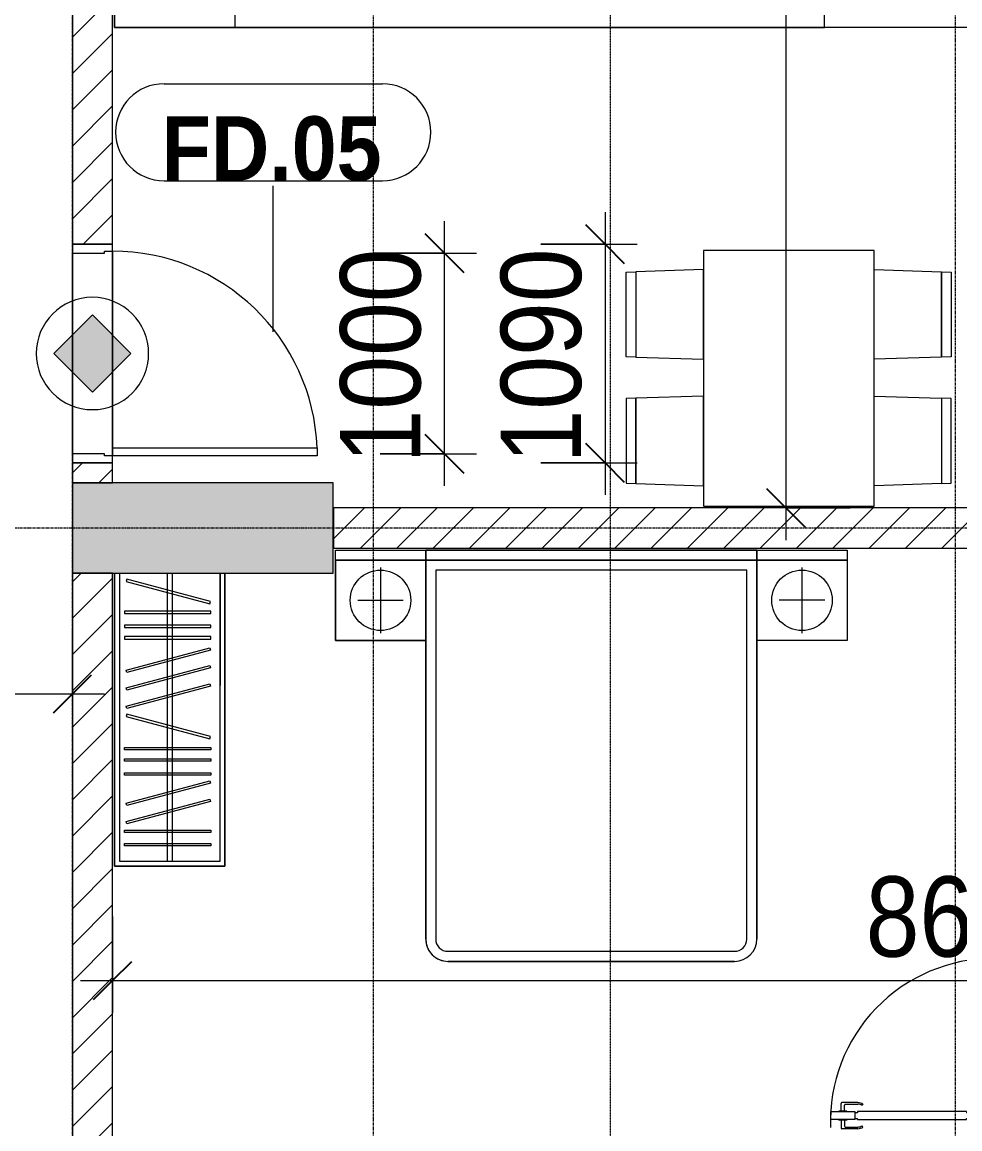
# Model space of a CAD drawing. Header units: millimetres. Extents: x 962 to 241049, y -15958 to 84407.
# Drawn here: x 107381 to 112053, y 58742 to 64259 of the extents above; entities that cross this region are included whole.
import ezdxf

# ---------------------------------------------------------------- set-up
doc = ezdxf.new("R2010")
doc.units = ezdxf.units.MM
doc.linetypes.add('Dash Dot 3_16_', pattern=[7.9375, 4.7625, -1.5875, 0, -1.5875])
doc.linetypes.add('Grid Line', pattern=[22.225, 12.7, -3.175, 3.175, -3.175])
for name, color, linetype, lineweight in [('0-1', 7, 'Continuous', 5), ('A-ANNO-DIMS', 211, 'Continuous', 9), ('A-ANNO-DIMS-160', 211, 'Continuous', 9), ('A-ANNO-NOTE', 131, 'Continuous', 9), ('A-DETL-GENF-1', 9, 'Continuous', 9), ('A-DETL-GENF-2', 1, 'Continuous', 9), ('A-DOOR-1', 254, 'Continuous', 9), ('A-DOOR-2', 9, 'Continuous', 9), ('A-DOOR-3', 1, 'Continuous', 9), ('A-DOOR-FRAM-1', 1, 'Continuous', 9), ('A-DOOR-IDEN', 31, 'Continuous', 9), ('A-FLOR-2', 9, 'Continuous', 9), ('A-WALL', 113, 'Continuous', 9), ('A-WALL-3', 113, 'Continuous', 18), ('A-WALL-PATT-2', 111, 'Continuous', 9), ('G-ANNO-SYMB-1', 111, 'Dash Dot 3_16_', 18), ('I-FURN', 30, 'Continuous', 9), ('I-FURN-1', 254, 'Continuous', 9), ('S-COLS-1', 52, 'Continuous', 5), ('S-COLS-2', 7, 'Continuous', 18), ('S-GRID-1', 1, 'Grid Line', 9)]:
    doc.layers.add(name, color=color, linetype=linetype, lineweight=lineweight)
doc.styles.add('Arial_B_5', font='arialbd_0.ttf', dxfattribs={"width": 0.9, "height": 320})
doc.styles.add('UTM Avo', font='UTM Avo.ttf', dxfattribs={"width": 0.9, "height": 400})
doc.dimstyles.new('1_Dim_chi_tiet_2_5', dxfattribs={"dimscale": 304.8, "dimtxt": 399.720379, "dimasz": 0.629921, "dimexe": 0.524934, "dimexo": 0.0625, "dimgap": 0.052493, "dimtad": 1, "dimdec": 0, "dimrnd": 5, "dimzin": 0, "dimdsep": 46, "dimtxsty": 'UTM Avo', "dimblk1": 'OBLIQUE', "dimblk2": 'OBLIQUE', "dimsah": 1, "dimcen": 0.09, "dimdle": 0.524934, "dimazin": 0, "dimtfac": 1, "dimtdec": 4, "dimtix": 1, "dimtmove": 0, "dimatfit": 3, "dimfxl": 1.049869, "dimfxlon": 1, "dimtvp": 1, "dimtolj": 1, "dimtzin": 0, "dimarcsym": 2})
doc.dimstyles.new('1_Dim_chi_tiet_2_5_1', dxfattribs={"dimscale": 304.8, "dimtxt": 399.720379, "dimasz": 0.629921, "dimexe": 0.524934, "dimexo": 0.0625, "dimgap": 0.052493, "dimtad": 1, "dimdec": 0, "dimrnd": 5, "dimzin": 0, "dimdsep": 46, "dimtxsty": 'UTM Avo', "dimblk1": 'OBLIQUE', "dimblk2": 'OBLIQUE', "dimsah": 1, "dimcen": 0.09, "dimdle": 0.524934, "dimazin": 0, "dimtfac": 1, "dimtdec": 4, "dimtix": 1, "dimtmove": 0, "dimatfit": 3, "dimfxl": 1.049869, "dimfxlon": 1, "dimtvp": 1, "dimtolj": 1, "dimtzin": 0, "dimarcsym": 2})
pattern_1 = [(45, (63179.03, 0), (-90.50967, 90.50967), [])]

# ---------------------------------------------------------------- blocks, each defined once
blk = doc.blocks.new('NCV_TKTC_KET CAU_rvt-1-TKCS_MB TẦNG 1')
at = {"layer": 'S-COLS-1'}
blk.add_hatch(color=256, dxfattribs=at).paths.add_polyline_path([(45752.6, 61511.9), (45752.6, 61961.9), (44452.6, 61961.9), (44452.6, 61511.9), (44831.4, 61511.9)])
at = {"layer": 'S-COLS-2'}
for p, q in [((44452.6, 61961.9), (44452.6, 61511.9)), ((45752.6, 61961.9), (44452.6, 61961.9)), ((45752.6, 61511.9), (45752.6, 61961.9)), ((44452.6, 61511.9), (45752.6, 61511.9))]:
    blk.add_line(p, q, dxfattribs=at)
blk = doc.blocks.new('HE BEP A - HE BEP A-V18-TKCS_MB TẦNG 1')
at = {"layer": 'I-FURN'}
for p, q in [((3.5, -11), (765.9, -11)), ((3.5, -605.3), (3.5, -11)), ((765.9, -11), (765.9, -605.3)), ((765.9, -11), (765.9, -605.3)), ((4303.5, -11), (765.9, -11)), ((3703.5, -605.3), (3703.5, -11)), ((4303.5, -605.3), (4303.5, -11)), ((3279.1, -92.2), (2497.5, -92.2)), ((948.4, -131.7), (948.4, -487.8)), ((1810.5, -114.2), (965.9, -114.2)), ((1028.4, -139.9), (1401.8, -139.9)), ((1562.5, -140.8), (1747.9, -140.8)), ((1828, -487.8), (1828, -131.7)), ((2467.5, -494.2), (2467.5, -122.2)), ((2555.1, -129.3), (2587.6, -129.3)), ((2555.1, -133.3), (2555.1, -129.3)), ((2587.6, -133.3), (2555.1, -133.3)), ((2587.6, -129.3), (2587.6, -133.3)), ((3189, -129.3), (3189, -133.3)), ((3221.5, -129.3), (3189, -129.3)), ((3189, -133.3), (3221.5, -133.3)), ((3221.5, -133.3), (3221.5, -129.3)), ((3309.1, -494.2), (3309.1, -122.2)), ((975, -397.7), (975, -193.3)), ((975, -195.9), (1455.1, -195.9)), ((981.5, -167.9), (1448.7, -167.9)), ((1455.1, -193.3), (1455.1, -397.7)), ((1509.1, -380.9), (1509.1, -194.2)), ((1801.3, -194.2), (1801.3, -380.9)), ((2575.3, -194.9), (2570.9, -199.3)), ((2570.9, -199.3), (2600, -228.4)), ((2604.4, -224), (2575.3, -194.9)), ((2792.8, -197.7), (2763.7, -226.8)), ((2768.1, -231.2), (2797.2, -202)), ((2797.2, -202), (2792.8, -197.7)), ((2979.4, -202), (2983.8, -197.7)), ((3008.5, -231.2), (2979.4, -202)), ((2983.8, -197.7), (3012.9, -226.8)), ((3172.2, -224), (3201.4, -194.9)), ((3205.8, -199.3), (3176.6, -228.4)), ((3201.4, -194.9), (3205.8, -199.3)), ((975, -223.9), (1455.1, -223.9)), ((975, -251.9), (1455.1, -251.9)), ((2600, -228.4), (2604.4, -224)), ((2763.7, -226.8), (2768.1, -231.2)), ((3012.9, -226.8), (3008.5, -231.2)), ((3176.6, -228.4), (3172.2, -224)), ((975, -279.9), (1455.1, -279.9)), ((975, -307.9), (1455.1, -307.9)), ((1706.2, -324.4), (1627.3, -429.4)), ((1721.6, -333.3), (1706.2, -324.4)), ((975, -335.9), (1455.1, -335.9)), ((975, -363.9), (1455.1, -363.9)), ((1670.1, -454.1), (1721.6, -333.3)), ((975, -391.9), (1455.1, -391.9)), ((979.9, -419.9), (1450.3, -419.9)), ((1747.9, -434.2), (1562.5, -434.2)), ((2573.6, -416.8), (2602.8, -387.7)), ((2578, -421.2), (2573.6, -416.8)), ((2607.1, -392.1), (2578, -421.2)), ((2602.8, -387.7), (2607.1, -392.1)), ((2766.5, -394.9), (2770.8, -390.5)), ((2795.6, -424), (2766.5, -394.9)), ((2770.8, -390.5), (2800, -419.6)), ((2800, -419.6), (2795.6, -424)), ((3005.8, -390.5), (2976.7, -419.6)), ((2976.7, -419.6), (2981.1, -424)), ((2981.1, -424), (3010.2, -394.9)), ((3010.2, -394.9), (3005.8, -390.5)), ((3173.9, -387.7), (3169.5, -392.1)), ((3169.5, -392.1), (3198.6, -421.2)), ((3203, -416.8), (3173.9, -387.7)), ((3198.6, -421.2), (3203, -416.8)), ((1401.8, -451.1), (1028.4, -451.1)), ((1644.6, -463.3), (1632.2, -456.1)), ((965.9, -505.3), (1810.5, -505.3)), ((3279.1, -524.2), (2497.5, -524.2)), ((765.9, -605.3), (3.5, -605.3)), ((765.9, -605.3), (4303.5, -605.3))]:
    blk.add_line(p, q, dxfattribs=at)
for centre, radius in [((2685.4, -309.4), 142.6), ((2685.4, -309.4), 131.3), ((3091.2, -309.4), 142.6), ((3091.2, -309.4), 131.3), ((2685.4, -309.4), 87.2), ((2685.4, -309.4), 43.6), ((3091.2, -309.4), 87.2), ((3091.2, -309.4), 43.6), ((1656.3, -327.5), 22.2), ((2685.4, -309.4), 30.9), ((3091.2, -309.4), 30.9), ((1589.4, -460.9), 17.8), ((1696.1, -460.9), 17.8)]:
    blk.add_circle(centre, radius, dxfattribs=at)
for centre, radius, start, end in [((2497.5, -122.2), 30, 90, 180), ((2574.8, -125.5), 18.1, 120.7976, 145.204), ((2571.4, -119.8), 11.5, 90, 120.7976), ((2571.4, -119.8), 11.5, 59.2024, 90), ((2568, -125.5), 18.1, 34.796, 59.2024), ((3208.7, -125.5), 18.1, 120.7976, 145.204), ((3205.3, -119.8), 11.5, 90, 120.7976), ((3205.3, -119.8), 11.5, 59.2024, 90), ((3201.9, -125.5), 18.1, 34.796, 59.2024), ((3279.1, -122.2), 30, 360, 90), ((965.9, -131.7), 17.5, 90, 180), ((1028.4, -193.3), 53.3, 90, 180), ((1401.8, -193.3), 53.3, 0, 90), ((1562.5, -194.2), 53.3, 90, 180), ((1747.9, -194.2), 53.3, 0, 90), ((1810.5, -131.7), 17.5, 0, 90), ((2588.6, -131.7), 33.5, 163.9419, 180), ((2588.6, -131.7), 33.5, 180, 196.0581), ((2580.1, -129.2), 24.7, 145.204, 163.9419), ((2580.1, -134.1), 24.7, 196.0581, 214.796), ((2571.3, -131.3), 11.6, 9.7177, 170.2823), ((2571.3, -131.3), 11.6, 189.9102, 350.0898), ((2574.8, -137.9), 18.1, 214.796, 239.2024), ((2571.4, -143.6), 11.5, 239.2024, 270), ((2571.4, -143.6), 11.5, 270, 300.7976), ((2568, -137.9), 18.1, 300.7976, 325.204), ((2562.6, -129.2), 24.7, 16.0581, 34.796), ((2562.6, -134.1), 24.7, 325.204, 343.9419), ((2554.1, -131.7), 33.5, 0, 16.0581), ((2554.1, -131.7), 33.5, 343.9419, 0), ((3222.5, -131.7), 33.5, 163.9419, 180), ((3222.5, -131.7), 33.5, 180, 196.0581), ((3214, -129.2), 24.7, 145.204, 163.9419), ((3214, -134.1), 24.7, 196.0581, 214.796), ((3208.7, -137.9), 18.1, 214.796, 239.2024), ((3205.3, -131.3), 11.6, 9.7177, 170.2823), ((3205.3, -131.3), 11.6, 189.9102, 350.0898), ((3205.3, -143.6), 11.5, 239.2024, 270), ((3205.3, -143.6), 11.5, 270, 300.7976), ((3201.9, -137.9), 18.1, 300.7976, 325.204), ((3196.5, -129.2), 24.7, 16.0581, 34.796), ((3196.5, -134.1), 24.7, 325.204, 343.9419), ((3188, -131.7), 33.5, 0, 16.0581), ((3188, -131.7), 33.5, 343.9419, 0), ((1562.5, -380.9), 53.3, 180, 270), ((1747.9, -380.9), 53.3, 270, 0), ((1028.4, -397.7), 53.3, 180, 270), ((1401.8, -397.7), 53.3, 270, 0), ((1641, -440.7), 17.8, 140.5382, 240.0479), ((965.9, -487.8), 17.5, 180, 270), ((1653.4, -447.9), 17.8, 240.0479, 339.4621), ((1810.5, -487.8), 17.5, 270, 0), ((2497.5, -494.2), 30, 180, 270), ((3279.1, -494.2), 30, 270, 0)]:
    blk.add_arc(centre, radius, start, end, dxfattribs=at)
at = {"layer": 'I-FURN-1'}
for p, q in [((3.5, -11), (4303.5, -11)), ((3.5, -605.3), (3.5, -11)), ((4303.5, -11), (4303.5, -605.3)), ((4303.5, -605.3), (3.5, -605.3))]:
    blk.add_line(p, q, dxfattribs=at)
blk = doc.blocks.new('RES_BAN AN 1 - RES_BAN AN 1-V21-TKCS_MB TẦNG 1')
at = {"layer": 'I-FURN-1'}
for p, q in [((-425, 0), (-425, -1275)), ((425, 0), (-425, 0)), ((425, -1275), (425, 0)), ((-761.9, -113.5), (-425, -102.3)), ((-425, -102.3), (-425, -549.7)), ((425, -102.3), (425, -549.7)), ((761.9, -113.5), (425, -102.3)), ((-761.9, -113.5), (-809.6, -115.1)), ((-809.6, -115.1), (-809.6, -536.9)), ((-761.9, -538.5), (-761.9, -113.5)), ((-761.9, -538.5), (-761.9, -113.5)), ((761.9, -538.5), (761.9, -113.5)), ((761.9, -113.5), (761.9, -538.5)), ((809.6, -115.1), (761.9, -113.5)), ((809.6, -536.9), (809.6, -115.1)), ((-809.6, -536.9), (-761.9, -538.5)), ((-425, -549.7), (-761.9, -538.5)), ((425, -549.7), (761.9, -538.5)), ((761.9, -538.5), (809.6, -536.9)), ((-809.6, -745.3), (-761.9, -743.8)), ((-809.6, -1167.2), (-809.6, -745.3)), ((-761.9, -743.8), (-425, -732.5)), ((-761.9, -1168.8), (-761.9, -743.8)), ((-761.9, -743.8), (-761.9, -1168.8)), ((-425, -732.5), (-425, -1180)), ((425, -732.5), (425, -1180)), ((761.9, -743.8), (425, -732.5)), ((761.9, -743.8), (809.6, -745.3)), ((761.9, -1168.8), (761.9, -743.8)), ((761.9, -1168.8), (761.9, -743.8)), ((809.6, -745.3), (809.6, -1167.2)), ((-761.9, -1168.8), (-809.6, -1167.2)), ((-425, -1180), (-761.9, -1168.8)), ((425, -1180), (761.9, -1168.8)), ((809.6, -1167.2), (761.9, -1168.8)), ((-425, -1275), (425, -1275))]:
    blk.add_line(p, q, dxfattribs=at)
blk = doc.blocks.new('DOOR_CW_01 CANH MO-PANEL KINH - DIW_01-900x2200-CỬA GỖ VÂN LAMINATE-V4-TKCS_MB TẦNG 1')
at = {"layer": 'A-DETL-GENF-1'}
for p, q in [((-399, 831.8), (-397, 831.8)), ((-399, 792.2), (-399, 831.8)), ((-397, 872), (-357, 872)), ((-397, 752), (-397, 872)), ((-397, 792.2), (-397, 831.8)), ((-357, 872), (-357, 752)), ((-357, 792.2), (-357, 831.8)), ((-355, 831.8), (-357, 831.8)), ((-355, 792.2), (-355, 831.8)), ((-442, 737), (-442, 816.5)), ((-399, 820.5), (-438, 820.5)), ((-434, 799.5), (-434, 737)), ((-399, 803.5), (-430, 803.5)), ((-397, 792.2), (-399, 792.2)), ((-357, 792.2), (-355, 792.2)), ((-355, 820.5), (-316, 820.5)), ((-355, 803.5), (-324, 803.5)), ((-320, 799.5), (-320, 737)), ((-312, 737), (-312, 816.5)), ((-357, 752), (-397, 752)), ((-397, 738), (-391, 738)), ((-397, 738), (-397, 196)), ((-363, 752), (-391, 752)), ((-391, 752), (-391, 738)), ((-363, 738), (-363, 752)), ((-357, 738), (-363, 738)), ((-357, 196), (-357, 738)), ((-433.9, 711.2), (-427.3, 715.8)), ((-320.1, 711.2), (-326.7, 715.8)), ((-397, 196), (-391, 196)), ((-357, 182), (-397, 182)), ((-397, 182), (-397, 62)), ((-391, 196), (-391, 182)), ((-391, 182), (-363, 182)), ((-357, 196), (-363, 196)), ((-363, 182), (-363, 196)), ((-357, 62), (-357, 182)), ((-397, 62), (-357, 62))]:
    blk.add_line(p, q, dxfattribs=at)
blk.add_circle((-407, 60), 10, dxfattribs=at)
for centre, radius, start, end in [((-407, 60), 814, 360, 92), ((-438, 816.5), 4, 90, 180), ((-430, 799.5), 4, 90, 180), ((-324, 799.5), 4, 360, 90), ((-316, 816.5), 4, 0, 90), ((-397, 737), 45, 180, 215), ((-397, 737), 37, 180, 215), ((-357, 737), 37, 325, 0), ((-357, 737), 45, 325, 0)]:
    blk.add_arc(centre, radius, start, end, dxfattribs=at)
at = {"layer": 'A-DOOR-2'}
for p, q in [((-410, 50), (-450, 50)), ((-450, 50), (-450, -50)), ((-410, 0), (-410, 50)), ((-400, 0), (-410, 0)), ((-407, 50), (-382, 50)), ((-400, -50), (-400, 0)), ((410, 0), (400, 0)), ((400, 0), (400, -50)), ((450, 50), (410, 50)), ((410, 50), (410, 0)), ((450, -50), (450, 50)), ((-450, -50), (-400, -50)), ((400, -50), (450, -50))]:
    blk.add_line(p, q, dxfattribs=at)
blk = doc.blocks.new('GIUONG NGU-2TAB-1600x2000 - GIUONG NGU-2TAB-1600x2000-851491-TKCS_MB TẦNG 1')
at = {"layer": 'I-FURN-1'}
for p, q in [((569.6, 2050), (1997.1, 2050)), ((1997.1, 2050), (569.6, 2050)), ((1997.1, 2000), (569.6, 2000)), ((458.5, 50), (458.5, 1938.9)), ((458.5, 1938.9), (458.5, 50)), ((508.5, 1938.9), (508.5, 100)), ((2058.2, 100), (2058.2, 1938.9)), ((2108.2, 1938.9), (2108.2, 50)), ((2108.2, 50), (2108.2, 1938.9)), ((8.5, 50), (8.5, 450.3)), ((8.5, 450.3), (458.5, 450.3)), ((8.5, 450.3), (458.5, 450.3)), ((8.5, 50), (8.5, 450.3)), ((458.5, 450.3), (458.5, 50)), ((458.5, 450.3), (458.5, 50)), ((2108.2, 50), (2108.2, 450.3)), ((2108.2, 450.3), (2558.2, 450.3)), ((2108.2, 450.3), (2108.2, 50)), ((2558.2, 450.3), (2108.2, 450.3)), ((2558.2, 450.3), (2558.2, 50)), ((2558.2, 50), (2558.2, 450.3)), ((233.5, 86.8), (233.5, 413.5)), ((2333.2, 86.8), (2333.2, 413.5)), ((120.2, 250.2), (346.8, 250.2)), ((2446.5, 250.2), (2219.8, 250.2)), ((508.5, 100), (2058.2, 100)), ((458.5, 50), (8.5, 50)), ((8.5, 0), (8.5, 50)), ((8.5, 50), (458.5, 50)), ((458.5, 50), (8.5, 50)), ((458.5, 0), (8.5, 0)), ((2108.2, 50), (458.5, 50)), ((458.5, 50), (458.5, 0)), ((458.5, 0), (458.5, 50)), ((458.5, 50), (2108.2, 50)), ((458.5, 50), (2108.2, 50)), ((2108.2, 0), (458.5, 0)), ((458.5, 0), (2108.2, 0)), ((2558.2, 50), (2108.2, 50)), ((2108.2, 50), (2558.2, 50)), ((2108.2, 0), (2108.2, 50)), ((2108.2, 50), (2108.2, 0)), ((2108.2, 50), (2558.2, 50)), ((2558.2, 0), (2108.2, 0)), ((2558.2, 50), (2558.2, 0))]:
    blk.add_line(p, q, dxfattribs=at)
for centre in [(233.5, 250.2), (2333.2, 250.2)]:
    blk.add_circle(centre, 150.7, dxfattribs=at)
for centre, radius, start, end in [((569.6, 1938.9), 111.1, 90, 180), ((569.6, 1938.9), 111.1, 90, 180), ((1997.1, 1938.9), 111.1, 0, 90), ((1997.1, 1938.9), 111.1, 360, 90), ((569.6, 1938.9), 61.1, 90, 180), ((1997.1, 1938.9), 61.1, 360, 90)]:
    blk.add_arc(centre, radius, start, end, dxfattribs=at)
blk = doc.blocks.new('TU QUAN AO-SUITE ROOM_3 - TU QUAN AO-SUITE ROOM_3-V6-TKCS_MB TẦNG 1')
at = {"layer": 'I-FURN-1'}
for p, q in [((-550, 1500), (0, 1500)), ((-550, 40), (-550, 1500)), ((0, 1500), (-550, 1500)), ((-550, 1500), (-550, 40)), ((0, 1500), (0, 40)), ((0, 40), (0, 1500)), ((-24, 1476), (-526, 1476)), ((-526, 1476), (-526, 600)), ((-526, 1476), (-526, 40)), ((-287, 576), (-287, 1476)), ((-263, 576), (-263, 1476)), ((-24, 40), (-24, 1476)), ((-480.1, 1386.9), (-480.1, 1398.9)), ((-480.1, 1398.9), (-50.1, 1398.9)), ((-480.1, 1386.9), (-480.1, 1398.9)), ((-50.1, 1386.9), (-480.1, 1386.9)), ((-50.1, 1398.9), (-50.1, 1386.9)), ((-480.1, 1320.5), (-480.1, 1332.5)), ((-480.1, 1332.5), (-50.1, 1332.5)), ((-480.1, 1320.5), (-480.1, 1332.5)), ((-50.1, 1332.5), (-50.1, 1320.5)), ((-50.1, 1320.5), (-480.1, 1320.5)), ((-478.3, 1178.1), (-61.3, 1289.9)), ((-58.2, 1278.3), (-475.2, 1166.5)), ((-61.3, 1289.9), (-58.2, 1278.3)), ((-478.3, 1086.9), (-61.3, 1198.6)), ((-475.2, 1166.5), (-478.3, 1178.1)), ((-58.2, 1187.1), (-475.2, 1075.3)), ((-61.3, 1198.6), (-58.2, 1187.1)), ((-475.2, 1075.3), (-478.3, 1086.9)), ((-480.1, 1035.3), (-480.1, 1047.3)), ((-480.1, 1047.3), (-50.1, 1047.3)), ((-480.1, 1035.3), (-480.1, 1047.3)), ((-50.1, 1035.3), (-480.1, 1035.3)), ((-50.1, 1047.3), (-50.1, 1035.3)), ((-480.1, 965.8), (-480.1, 977.8)), ((-480.1, 977.8), (-50.1, 977.8)), ((-480.1, 965.8), (-480.1, 977.8)), ((-50.1, 965.8), (-480.1, 965.8)), ((-50.1, 977.8), (-50.1, 965.8)), ((-480.1, 908.6), (-480.1, 920.6)), ((-480.1, 920.6), (-50.1, 920.6)), ((-480.1, 908.6), (-480.1, 920.6)), ((-50.1, 908.6), (-480.1, 908.6)), ((-50.1, 920.6), (-50.1, 908.6)), ((-475.2, 865.5), (-478.3, 853.9)), ((-478.3, 853.9), (-61.3, 742.1)), ((-58.2, 753.7), (-475.2, 865.5)), ((-61.3, 742.1), (-58.2, 753.7)), ((-478.3, 603.1), (-61.3, 714.9)), ((-58.2, 703.3), (-475.2, 591.5)), ((-61.3, 714.9), (-58.2, 703.3)), ((-478.3, 511.9), (-61.3, 623.6)), ((-58.2, 612.1), (-475.2, 500.3)), ((-61.3, 623.6), (-58.2, 612.1)), ((-550, 40), (-550, 576)), ((-526, 40), (-526, 600)), ((-475.2, 591.5), (-478.3, 603.1)), ((-287, 40), (-287, 576)), ((-263, 40), (-263, 576)), ((-478.3, 423.1), (-61.3, 534.9)), ((-475.2, 500.3), (-478.3, 511.9)), ((-58.2, 523.3), (-475.2, 411.5)), ((-61.3, 534.9), (-58.2, 523.3)), ((-475.2, 411.5), (-478.3, 423.1)), ((-480.1, 368.4), (-480.1, 356.4)), ((-50.1, 368.4), (-480.1, 368.4)), ((-480.1, 356.4), (-50.1, 356.4)), ((-50.1, 356.4), (-50.1, 368.4)), ((-480.1, 311.2), (-480.1, 299.2)), ((-50.1, 311.2), (-480.1, 311.2)), ((-480.1, 299.2), (-50.1, 299.2)), ((-50.1, 299.2), (-50.1, 311.2)), ((-480.1, 241.7), (-480.1, 229.7)), ((-50.1, 241.7), (-480.1, 241.7)), ((-480.1, 229.7), (-50.1, 229.7)), ((-50.1, 229.7), (-50.1, 241.7)), ((-475.2, 192.7), (-478.3, 181.1)), ((-478.3, 181.1), (-61.3, 69.4)), ((-58.2, 80.9), (-475.2, 192.7)), ((-61.3, 69.4), (-58.2, 80.9))]:
    blk.add_line(p, q, dxfattribs=at)
blk = doc.blocks.new('NCV_TKTC_TANG 1_rvt-1-TKCS_MB TẦNG 1')
at = {"layer": 'A-FLOR-2'}
for p, q in [((44652.6, 63116.9), (44652.6, 62096.9)), ((44652.6, 62096.9), (44652.6, 63116.9)), ((44452.6, 63106.9), (44452.6, 62106.9))]:
    blk.add_line(p, q, dxfattribs=at)
at = {"layer": 'A-DOOR-1', "rotation": 90.00000000000092}
blk.add_blockref('DOOR_CW_01 CANH MO-PANEL KINH - DIW_01-900x2200-CỬA GỖ VÂN LAMINATE-V4-TKCS_MB TẦNG 1', (49102.6, 59184.9), dxfattribs=at)
at = {"layer": 'I-FURN-1', "rotation": 180}
for name, p in [('HE BEP A - HE BEP A-V18-TKCS_MB TẦNG 1', (48966.1, 64221.6)), ('RES_BAN AN 1 - RES_BAN AN 1-V21-TKCS_MB TẦNG 1', (48021.3, 61845.3)), ('GIUONG NGU-2TAB-1600x2000 - GIUONG NGU-2TAB-1600x2000-851491-TKCS_MB TẦNG 1', (48320.9, 61626.9)), ('TU QUAN AO-SUITE ROOM_3 - TU QUAN AO-SUITE ROOM_3-V6-TKCS_MB TẦNG 1', (44662.6, 61551.9))]:
    blk.add_blockref(name, p, dxfattribs=at)
blk = doc.blocks.new('FD_05 - FD_05-1000x2200mm-835434-TKCS_MB TẦNG 1')
at = {"layer": 'A-DETL-GENF-2'}
for p, q in [((470, 100), (470, 1120)), ((470, 1120), (510, 1120)), ((510, 1120), (510, 100)), ((510, 100), (470, 100))]:
    blk.add_line(p, q, dxfattribs=at)
blk.add_arc((510, 100), 1020, 92.2475, 180, dxfattribs=at)
at = {"layer": 'A-DOOR-FRAM-1'}
for p, q in [((-510, 100), (-545, 100)), ((-545, 100), (-545, -100)), ((-510, 60), (-510, 100)), ((-500, 60), (-510, 60)), ((-500, -100), (-500, 60)), ((510, 60), (500, 60)), ((500, 60), (500, -100)), ((545, 100), (510, 100)), ((510, 100), (510, 60)), ((545, -100), (545, 100)), ((-545, -100), (-500, -100)), ((500, -100), (545, -100))]:
    blk.add_line(p, q, dxfattribs=at)
blk = doc.blocks.new('DIMBLOCK28-TKCS_MB TẦNG 1')
at = {"layer": 'A-ANNO-DIMS-160'}
for p, q in [((110285.4, 63311.9), (110285.4, 61901.9)), ((109965.4, 63151.9), (110445.4, 63151.9)), ((110285.4, 63151.9), (109965.4, 63151.9)), ((109965.4, 62061.9), (110445.4, 62061.9)), ((110285.4, 62061.9), (109965.4, 62061.9))]:
    blk.add_line(p, q, dxfattribs=at)
at = {"layer": 'A-ANNO-DIMS-160', "lineweight": 25}
for p, q in [((110285.4, 63151.9), (110189.4, 63247.9)), ((110285.4, 63151.9), (110381.4, 63055.9)), ((110285.4, 62061.9), (110189.4, 62157.9)), ((110285.4, 62061.9), (110381.4, 61965.9))]:
    blk.add_line(p, q, dxfattribs=at)
at = {"layer": 'A-ANNO-DIMS-160', "color": 0, "insert": (109765.7, 62059.2), "char_height": 400, "width": 1314.636, "attachment_point": 1, "rotation": 90, "line_spacing_factor": 1.110334, "style": 'UTM Avo'}
blk.add_mtext('1090', dxfattribs=at)
blk = doc.blocks.new('_Oblique')
at = {"color": 0, "linetype": 'ByBlock', "lineweight": -2}
blk.add_line((-0.5, -0.5), (0.5, 0.5), dxfattribs=at)
blk = doc.blocks.new('DIMBLOCK85-TKCS_MB TẦNG 1')
at = {"layer": 'A-ANNO-DIMS-160'}
for p, q in [((109485.4, 61946.9), (109485.4, 63266.9)), ((109165.4, 63106.9), (109645.4, 63106.9)), ((109485.4, 63106.9), (109165.4, 63106.9)), ((109165.4, 62106.9), (109645.4, 62106.9)), ((109485.4, 62106.9), (109165.4, 62106.9))]:
    blk.add_line(p, q, dxfattribs=at)
at = {"layer": 'A-ANNO-DIMS-160', "lineweight": 25}
for p, q in [((109485.4, 63106.9), (109389.4, 63202.9)), ((109485.4, 63106.9), (109581.4, 63010.9)), ((109485.4, 62106.9), (109389.4, 62202.9)), ((109485.4, 62106.9), (109581.4, 62010.9))]:
    blk.add_line(p, q, dxfattribs=at)
at = {"layer": 'A-ANNO-DIMS-160', "color": 0, "insert": (108965.7, 62059.2), "char_height": 400, "width": 1314.636, "attachment_point": 1, "rotation": 90, "line_spacing_factor": 1.110334, "style": 'UTM Avo'}
blk.add_mtext('1000', dxfattribs=at)
blk = doc.blocks.new('STN_Door Tag - STN_Door Tag-1788670-TKCS_MB TẦNG 1')
at = {"layer": 'A-DOOR-IDEN'}
for p, q in [((-3.37, 1.495), (3.431, 1.495)), ((-3.37, -1.524), (3.431, -1.524))]:
    blk.add_line(p, q, dxfattribs=at)
for centre, start, end in [((-3.37, -0.015), 90, 270), ((3.431, -0.015), 270, 90)]:
    blk.add_arc(centre, 1.509, start, end, dxfattribs=at)
blk = doc.blocks.new('DIMBLOCK179-TKCS_MB TẦNG 1')
at = {"layer": 'A-ANNO-DIMS-160'}
for p, q in [((111186.6, 69995.3), (111186.6, 61676.9)), ((111506.6, 69835.3), (111026.6, 69835.3)), ((111186.6, 69835.3), (111506.6, 69835.3)), ((111506.6, 61836.9), (111026.6, 61836.9)), ((111186.6, 61836.9), (111506.6, 61836.9))]:
    blk.add_line(p, q, dxfattribs=at)
at = {"layer": 'A-ANNO-DIMS-160', "lineweight": 25}
for p, q in [((111186.6, 69835.3), (111090.6, 69931.3)), ((111186.6, 69835.3), (111282.6, 69739.3)), ((111186.6, 61836.9), (111090.6, 61932.9)), ((111186.6, 61836.9), (111282.6, 61740.9))]:
    blk.add_line(p, q, dxfattribs=at)
at = {"layer": 'A-ANNO-DIMS-160', "color": 0, "insert": (110667, 65288.4), "char_height": 400, "width": 1314.636, "attachment_point": 1, "rotation": 90, "line_spacing_factor": 1.110334, "style": 'UTM Avo'}
blk.add_mtext('8000', dxfattribs=at)
blk = doc.blocks.new('DIMBLOCK181-TKCS_MB TẦNG 1')
at = {"layer": 'A-ANNO-DIMS-160'}
for p, q in [((107831.6, 59800.8), (107831.6, 59320.8)), ((107831.6, 59480.8), (107831.6, 59800.8)), ((116431.6, 59800.8), (116431.6, 59320.8)), ((116431.6, 59480.8), (116431.6, 59800.8)), ((107671.6, 59480.8), (116591.6, 59480.8))]:
    blk.add_line(p, q, dxfattribs=at)
at = {"layer": 'A-ANNO-DIMS-160', "lineweight": 25}
for p, q in [((107831.6, 59480.8), (107927.6, 59576.8)), ((116431.6, 59480.8), (116527.6, 59576.8)), ((107831.6, 59480.8), (107735.6, 59384.8)), ((116431.6, 59480.8), (116335.6, 59384.8))]:
    blk.add_line(p, q, dxfattribs=at)
at = {"layer": 'A-ANNO-DIMS-160', "color": 0, "insert": (111583.8, 60000.4), "char_height": 400, "width": 1314.636, "attachment_point": 1, "line_spacing_factor": 1.110334, "style": 'UTM Avo'}
blk.add_mtext('8600', dxfattribs=at)
blk = doc.blocks.new('HDNDCT_GHI CHÚ CỬA CHỐNG CHÁY EI30 - HDNDCT_GHI CHÚ CỬA CHỐNG CHÁY EI30-2461928-TKCS_MB TẦNG 1')
at = {"layer": 'A-ANNO-NOTE'}
blk.add_hatch(color=256, dxfattribs=at).paths.add_polyline_path([(-1.2, 0), (0, 1.2), (1.2, 0), (0, -1.2)])
for p, q in [((0, 1.2), (-1.2, 0)), ((1.2, 0), (0, 1.2)), ((-1.2, 0), (0, -1.2)), ((0, -1.2), (1.2, 0))]:
    blk.add_line(p, q, dxfattribs=at)
for start, end in [(360, 180), (180, 360)]:
    blk.add_arc((0, 0), 1.75, start, end, dxfattribs=at)
blk = doc.blocks.new('DIMBLOCK323-TKCS_MB TẦNG 1')
at = {"layer": 'A-ANNO-DIMS-160'}
for p, q in [((105581.6, 61229.9), (105581.6, 60749.9)), ((105581.6, 60909.9), (105581.6, 61229.9)), ((107631.6, 61229.9), (107631.6, 60749.9)), ((107631.6, 60909.9), (107631.6, 61229.9)), ((105421.6, 60909.9), (107791.6, 60909.9))]:
    blk.add_line(p, q, dxfattribs=at)
at = {"layer": 'A-ANNO-DIMS-160', "lineweight": 25}
for p, q in [((105581.6, 60909.9), (105677.6, 61005.9)), ((107631.6, 60909.9), (107727.6, 61005.9)), ((105581.6, 60909.9), (105485.6, 60813.9)), ((107631.6, 60909.9), (107535.6, 60813.9))]:
    blk.add_line(p, q, dxfattribs=at)
at = {"layer": 'A-ANNO-DIMS-160', "color": 0, "insert": (106058.8, 61429.5), "char_height": 400, "width": 1314.636, "attachment_point": 1, "line_spacing_factor": 1.110334, "style": 'UTM Avo'}
blk.add_mtext('2050', dxfattribs=at)

msp = doc.modelspace()

# ---------------------------------------------------------------- hatches: boundary and pattern name
at = {"layer": 'A-WALL-PATT-2'}
h = msp.add_hatch(dxfattribs=at)
h.set_pattern_fill('FP_1', color=256, style=0, pattern_type=2)
h.set_pattern_definition(pattern_1)
h.paths.add_polyline_path([(107831.6, 61961.9), (107831.6, 62061.9), (107631.6, 62061.9), (107631.6, 61961.9)])
h.paths.add_polyline_path([(107831.6, 63151.9), (107831.6, 64835.3), (107631.6, 64835.3), (107631.6, 63151.9)])
h.paths.add_polyline_path([(107631.6, 65035.3), (107831.6, 65035.3), (107831.6, 69761.9), (107631.6, 69761.9), (107631.6, 65943.7)])
h = msp.add_hatch(dxfattribs=at)
h.set_pattern_fill('FP_1', color=256, style=0, pattern_type=2)
h.set_pattern_definition(pattern_1)
h.paths.add_polyline_path([(115781.6, 61636.9), (115781.6, 61836.9), (108931.7, 61836.9), (108931.7, 61636.9), (112131.9, 61636.9), (112131.9, 61835.3), (112331.9, 61835.3), (112331.9, 61636.9), (114458.5, 61636.9)])
h = msp.add_hatch(dxfattribs=at)
h.set_pattern_fill('FP_1', color=256, style=0, pattern_type=2)
h.set_pattern_definition(pattern_1)
h.paths.add_polyline_path([(107831.6, 53711.9), (107831.6, 53861.9), (107631.6, 53861.9), (107631.6, 53711.9)])
h.paths.add_polyline_path([(107831.6, 54951.9), (107831.6, 56635.3), (107631.6, 56635.3), (107631.6, 54951.9)])
h.paths.add_polyline_path([(107631.6, 56835.3), (107831.6, 56835.3), (107831.6, 61511.9), (107631.6, 61511.9), (107631.6, 57478.4)])

# ---------------------------------------------------------------- linework, layer by layer
at = {"layer": 'A-DOOR-IDEN'}
msp.add_line((108632, 62715.4), (108632.3, 63441.9), dxfattribs=at)
at = {"layer": 'A-WALL'}
for p, q in [((107831.6, 63116.9), (107831.6, 62096.9)), ((107631.6, 62106.9), (107631.6, 63106.9))]:
    msp.add_line(p, q, dxfattribs=at)
at = {"layer": 'A-WALL-3'}
for p, q in [((107631.6, 64835.3), (107631.6, 63151.9)), ((107831.6, 63151.9), (107831.6, 64835.3)), ((107631.6, 63151.9), (107831.6, 63151.9)), ((107831.6, 62061.9), (107631.6, 62061.9)), ((107631.6, 62061.9), (107631.6, 61961.9)), ((107831.6, 61961.9), (107831.6, 62061.9)), ((107631.6, 61961.9), (107831.6, 61961.9)), ((115781.6, 61836.9), (108931.7, 61836.9)), ((108931.7, 61836.9), (108931.7, 61636.9)), ((108931.7, 61636.9), (112131.9, 61636.9)), ((107831.6, 61511.9), (107631.6, 61511.9)), ((107631.6, 61511.9), (107631.6, 56835.3)), ((107831.6, 56835.3), (107831.6, 61511.9))]:
    msp.add_line(p, q, dxfattribs=at)
at = {"layer": 'G-ANNO-SYMB-1'}
msp.add_line((110310.4, 84025.7), (110310.4, 9773.9), dxfattribs=at)
at = {"layer": 'S-GRID-1'}
for p, q in [((107631.6, 15532), (107631.6, 78459.2)), ((109131.6, 15532), (109131.6, 78459.2)), ((112031.6, 15532), (112031.6, 78459.2)), ((192368.8, 61736.9), (96265.8, 61736.9))]:
    msp.add_line(p, q, dxfattribs=at)

# ---------------------------------------------------------------- block references
at = {"layer": '0-1'}
for name in ['NCV_TKTC_KET CAU_rvt-1-TKCS_MB TẦNG 1', 'NCV_TKTC_TANG 1_rvt-1-TKCS_MB TẦNG 1']:
    msp.add_blockref(name, (63179, 0), dxfattribs=at)
at = {"layer": 'A-ANNO-NOTE', "xscale": 160, "yscale": 160, "zscale": 160}
msp.add_blockref('HDNDCT_GHI CHÚ CỬA CHỐNG CHÁY EI30 - HDNDCT_GHI CHÚ CỬA CHỐNG CHÁY EI30-2461928-TKCS_MB TẦNG 1', (107731.6, 62606.9), dxfattribs=at)
at = {"layer": 'A-DOOR-3', "rotation": 269.9999999999999}
msp.add_blockref('FD_05 - FD_05-1000x2200mm-835434-TKCS_MB TẦNG 1', (107731.6, 62606.9), dxfattribs=at)
at = {"layer": 'A-DOOR-IDEN', "xscale": 159.9999999999999, "yscale": 159.9999999999999, "zscale": 159.9999999999999}
msp.add_blockref('STN_Door Tag - STN_Door Tag-1788670-TKCS_MB TẦNG 1', (108627.4, 63712.2), dxfattribs=at)

# ---------------------------------------------------------------- texts
at = {"layer": 'A-DOOR-IDEN', "insert": (108624.2, 63626.8), "char_height": 320, "width": 1124.64, "attachment_point": 5, "line_spacing_factor": 0.936439, "style": 'Arial_B_5'}
msp.add_mtext('\\pt7.2,14.4,21.6,28.8,36,43.2,50.4,57.6,64.8,72,79.2,86.4,93.6,100.8,108,115.2,122.4,129.6,136.8,144,151.2,158.4,165.6,172.8,180,187.2,194.4,201.6,208.8,216,223.2,230.4;FD.05', dxfattribs=at)

# ---------------------------------------------------------------- dimensions: what is measured, and where the dimension line sits
at = {"layer": 'A-ANNO-DIMS'}
for base, p1, p2, override, picture, middle in [((111186.6, 61836.9), (111506.6, 69835.3), (111506.6, 61836.9), {"dimpost": '<>', "dimfxl": 7998.374347}, 'DIMBLOCK179-TKCS_MB TẦNG 1', (110963.6, 65836.1)), ((109485.4, 63106.9), (109165.4, 62106.9), (109165.4, 63106.9), {"dimpost": '<>', "dimfxl": 1000}, 'DIMBLOCK85-TKCS_MB TẦNG 1', (109262.4, 62606.9)), ((110285.4, 62061.9), (109965.4, 63151.9), (109965.4, 62061.9), {"dimpost": '<>', "dimfxl": 1090}, 'DIMBLOCK28-TKCS_MB TẦNG 1', (110062.4, 62606.9))]:
    dim = msp.add_linear_dim(base=base, p1=p1, p2=p2, angle=90, dimstyle='1_Dim_chi_tiet_2_5', override=override, dxfattribs=at)
    dim.commit()
    dim.dimension.update_dxf_attribs({"geometry": picture, "text_midpoint": middle})
for base, p1, p2, dimstyle, override, picture, middle in [((107631.6, 60909.9), (105581.6, 61229.9), (107631.6, 61229.9), '1_Dim_chi_tiet_2_5_1', {"dimpost": '<>', "dimfxl": 2050}, 'DIMBLOCK323-TKCS_MB TẦNG 1', (106606.6, 61132.8)), ((116431.6, 59480.8), (107831.6, 59800.8), (116431.6, 59800.8), '1_Dim_chi_tiet_2_5', {"dimpost": '<>', "dimfxl": 8600}, 'DIMBLOCK181-TKCS_MB TẦNG 1', (112131.6, 59703.8))]:
    dim = msp.add_linear_dim(base=base, p1=p1, p2=p2, dimstyle=dimstyle, override=override, dxfattribs=at)
    dim.commit()
    dim.dimension.update_dxf_attribs({"geometry": picture, "text_midpoint": middle})

doc.saveas('drawing.dxf')
